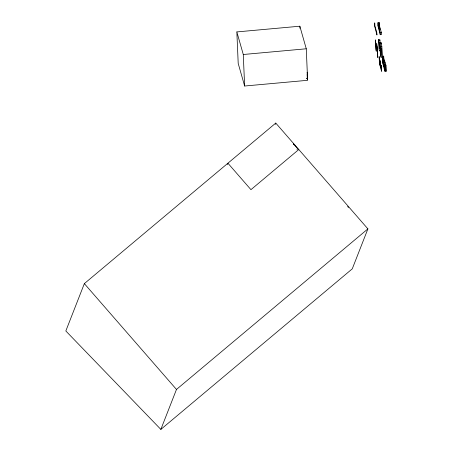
<?xml version="1.0" encoding="UTF-8"?>
<svg xmlns="http://www.w3.org/2000/svg" width="452" height="452" viewBox="0 0 452 452"><rect width="100%" height="100%" fill="white"/><g stroke="black" fill="none" stroke-linecap="round" stroke-linejoin="round"><path stroke-width="0.68" d="M378.013 22.707L378.008 26.12L380.245 34.719L381.437 34.612L381.302 32.301L379.296 25.261L379.205 22.6L378.013 22.707L378.104 25.368L380.109 32.408L380.245 34.719M379.205 22.6L379.205 26.007M84.349 283.624L65.828 330.971L160.844 429.4L352.266 268.844L367.9 228.893L275.771 123.074L84.349 283.624L176.478 389.449L160.844 429.4M227.401 164.528L227.915 163.212L250.95 189.665L298.8 149.527M275.257 124.385L275.771 123.074M293.568 143.911L297.789 148.911M296.981 149.426L297.885 148.663M176.478 389.449L367.9 228.893M378.623 39.584L379.019 49.008L379.488 50.856L380.256 50.669L380.268 46.579L380.759 56.054L381.042 57.246L382.234 57.138L381.816 46.381L381.081 42.663L379.883 42.77L379.601 48.895L378.623 39.584L379.821 39.477L380.149 43.042M236.842 31.922L299.84 26.205L306.27 48.782L307.631 80.303L244.634 86.021L238.204 63.449L236.842 31.922L243.278 54.5L244.634 86.021M378.104 25.368L379.296 25.261M380.109 32.408L381.302 32.301M378.804 40.426L380.002 40.318M243.278 54.5L306.27 48.782M379.883 42.77L380.624 46.488L381.816 46.381M379.488 50.856L380.68 50.748M385.319 65.647L384.601 60.144L383.409 60.252L384.748 70.015L384.562 64.907L385.754 64.8L385.906 65.337L386.172 71.23L384.98 71.337L384.031 68.003L383.578 61.579L383.799 66.986L382.737 63.054L382.443 56.246L383.635 56.138L383.997 60.602M382.443 56.246L382.601 56.907L383.793 56.794M383.946 62.336L385.138 62.229M384.562 64.907L384.714 65.444L385.906 65.337M306.281 78.478L307.479 78.371L307.134 72.207M347.594 206.474L348.492 207.496M293.523 144.03L294.28 144.917M385.793 69.896L386.172 71.23M307.162 77.258L307.479 78.371M307.066 78.315L307.445 79.642M379.375 26.668L380.064 29.318M382.601 56.907L382.906 62.613L383.545 65.359L383.409 60.252M384.714 65.444L384.98 71.337M383.635 56.138L383.816 60.223M299.84 26.205L299.93 28.306M380.624 46.488L381.042 57.246M385.754 64.8L385.946 69.907M307.151 74.495L307.247 77.049M385.042 62.726L385.11 64.664M381.714 47.833L381.94 55.381M384.601 60.144L384.635 61.421M381.081 42.663L381.081 43.912M376.974 46.878L376.962 50.969L376.194 51.155L375.725 49.302L375.335 39.883L376.313 49.195L376.595 43.07L377.33 46.788L377.753 57.545L376.974 46.878M374.725 23.007L374.719 26.414L376.957 35.019L376.821 32.708L374.815 25.668L374.725 23.007M381.42 65.743L381.268 65.207L381.46 70.314L380.115 60.551L380.251 65.659L379.618 62.907L379.155 56.545L379.448 63.353L380.511 67.286L380.29 61.873L380.742 68.303L381.691 71.636L381.42 65.743"/></g></svg>
